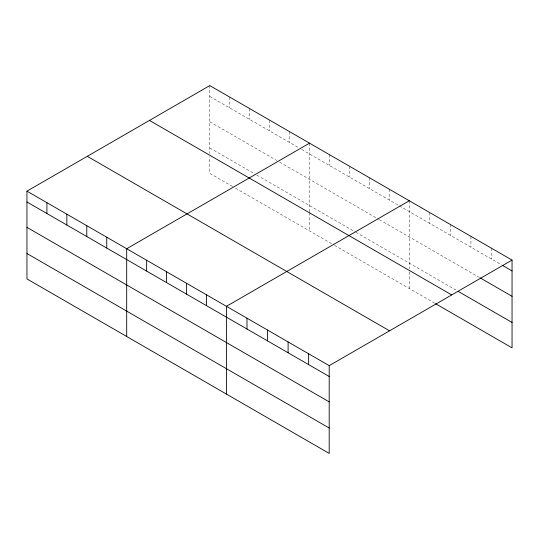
<?xml version="1.0" encoding="UTF-8"?>
<svg xmlns="http://www.w3.org/2000/svg" width="539" height="539" viewBox="0 0 539 539"><rect width="100%" height="100%" fill="white"/><g stroke="black" fill="none" stroke-linecap="round" stroke-linejoin="round"><path stroke-width="0.4" stroke-dasharray="2.69 2.02" d="M209.799 85.586L209.799 153.514M209.799 96.42L298.855 147.834M301.705 149.478L398.597 205.42M399.311 205.831L501.418 264.784M209.799 121.807L276.77 160.467M279.62 162.118L378.647 219.292M379.362 219.703L479.447 277.484M209.799 147.962L253.97 173.464M256.82 175.108L355.14 231.871M355.855 232.282L456.769 290.548M232.599 186.507L209.799 173.349L209.799 156.687M235.449 188.151L333.762 244.915M334.476 245.326L434.798 303.248M491.494 248.223L491.494 259.057M470.945 236.351L470.945 247.192M450.388 224.487L450.388 235.321M429.839 212.622L429.839 223.456M409.283 200.757L409.283 268.685M409.283 271.858L409.283 288.52M389.333 189.236L389.333 200.077M369.39 177.722L369.39 188.556M349.44 166.201L349.44 177.041M329.491 154.686L329.491 165.52M309.541 143.172L309.541 211.894M309.541 212.689L309.541 230.935M289.591 131.651L289.591 142.485M269.648 120.136L269.648 130.97M249.698 108.615L249.698 119.456M229.749 97.101L229.749 107.935"/><path stroke-width="0.81" d="M26.95 191.15L329.201 365.651L329.201 453.414L26.95 278.912L26.95 191.15L209.799 85.586L512.05 260.088L512.05 347.85L435.505 303.659M309.541 143.172L126.692 248.735L126.692 336.498M409.283 200.757L226.434 306.32L226.434 394.083M329.201 365.651L512.05 260.088M502.84 265.599L512.05 270.922M480.155 277.895L512.05 296.309M458.184 291.363L512.05 322.463M149.458 120.419L451.709 294.921M87.291 156.317L389.542 330.818M26.95 201.984L329.201 376.491M26.95 227.37L329.201 401.878M26.95 253.525L329.201 428.033M308.645 353.786L308.645 364.62M288.096 341.921L288.096 352.755M267.539 330.057L267.539 340.891M246.99 318.192L246.99 329.026M206.484 294.806L206.484 305.64M186.541 283.285L186.541 294.126M166.591 271.771L166.591 282.604M146.642 260.256L146.642 271.09M106.742 237.221L106.742 248.055M86.792 225.7L86.792 236.54M66.849 214.185L66.849 225.019M46.9 202.671L46.9 213.505"/></g></svg>
